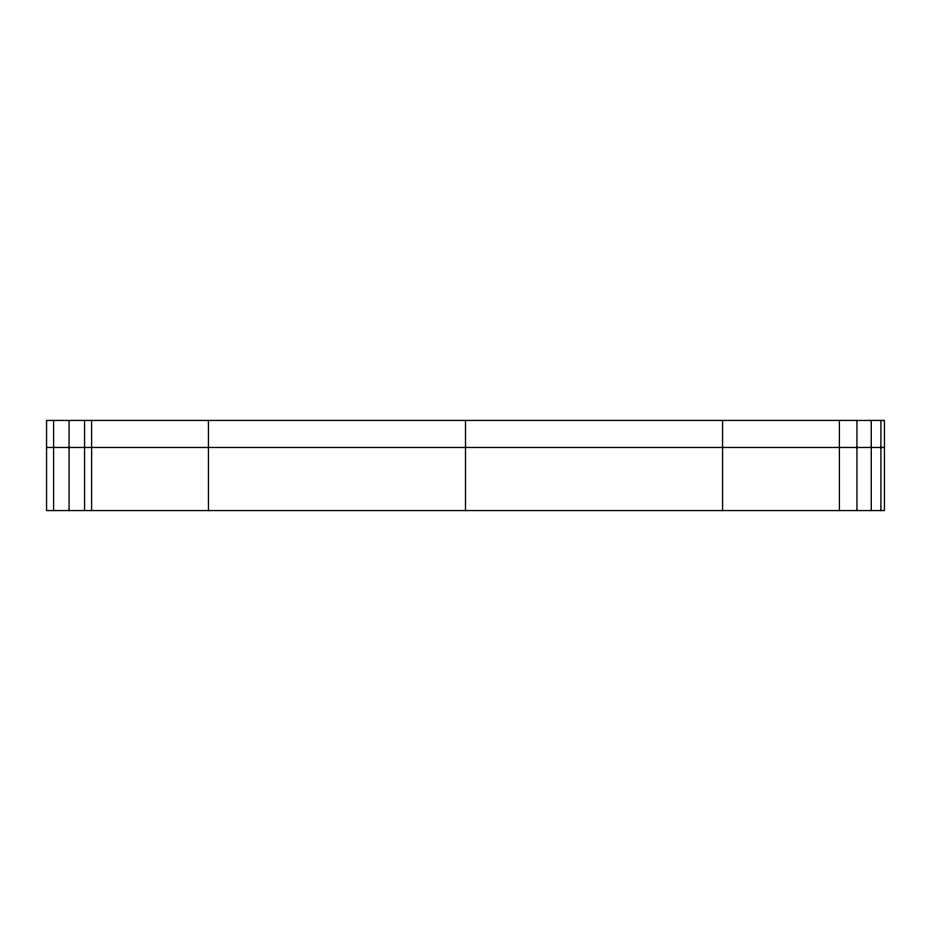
<?xml version="1.0" encoding="UTF-8"?>
<svg xmlns="http://www.w3.org/2000/svg" width="931" height="931" viewBox="0 0 931 931"><rect width="100%" height="100%" fill="white"/><g stroke="black" fill="none" stroke-linecap="round" stroke-linejoin="round"><path stroke-width="1.4" d="M46.55 447.474L884.45 447.474M880.912 420.44L880.912 510.56M871.253 420.44L871.253 510.56M856.939 420.44L856.939 510.56M839.401 420.44L839.401 510.56M722.561 420.44L722.561 510.56M465.5 420.44L465.5 510.56M208.439 420.44L208.439 510.56M91.599 420.44L91.599 510.56M84.558 420.44L84.558 510.56M69.069 420.44L69.069 510.56M53.591 420.44L53.591 510.56M884.45 420.44L46.55 420.44L46.55 510.56L884.45 510.56L884.45 420.44"/></g></svg>
